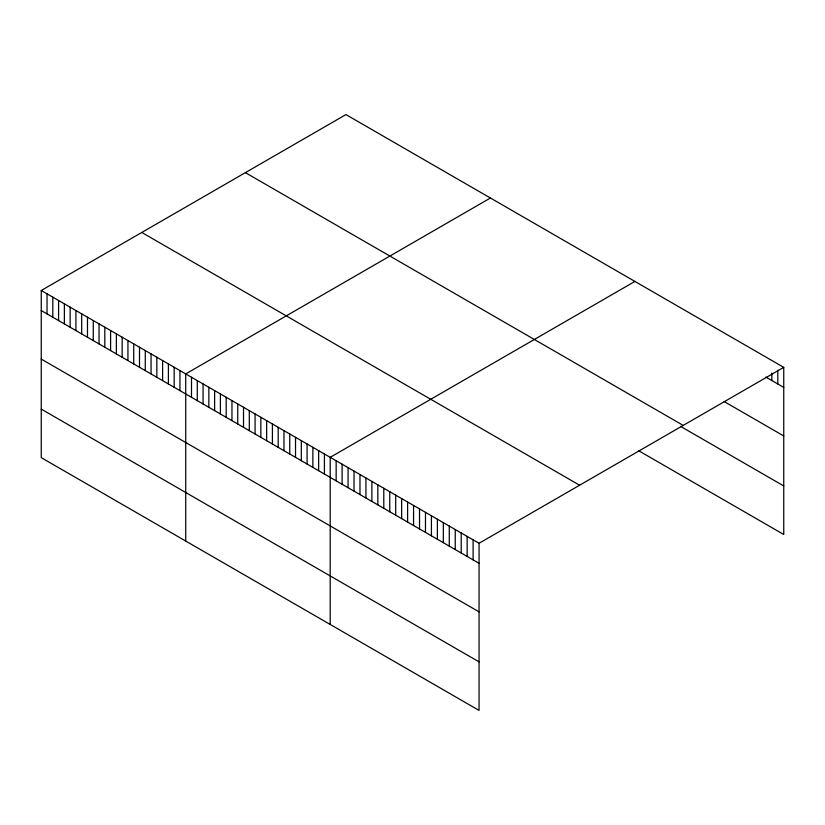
<?xml version="1.0" encoding="UTF-8"?>
<svg xmlns="http://www.w3.org/2000/svg" width="825" height="825" viewBox="0 0 825 825"><rect width="100%" height="100%" fill="white"/><g stroke="black" fill="none" stroke-linecap="round" stroke-linejoin="round"><path stroke-width="1.24" d="M41.25 290.503L479.057 543.273L479.057 710.408L41.25 457.638L41.25 290.503L345.943 114.593L783.75 367.362L783.75 534.497L638.859 450.842M490.421 198.01L185.728 373.921L185.728 541.056M634.899 281.418L330.206 457.328L330.206 624.463M479.057 543.273L783.75 367.362M765.889 377.097L783.75 387.41M724.206 401.569L783.75 435.951M245.396 172.642L683.203 425.411M680.542 426.37L783.75 485.956M141.797 232.454L579.604 485.224M41.25 310.551L479.057 563.32M41.25 359.092L479.057 611.861M41.25 409.097L479.057 661.867M777.8 370.188L777.8 383.965M771.839 373.013L771.839 380.531M473.107 539.839L473.107 559.876M467.156 536.394L467.156 556.442M461.196 532.96L461.196 553.008M455.245 529.526L455.245 549.563M449.285 526.082L449.285 546.129M443.334 522.648L443.334 542.695M437.384 519.214L437.384 539.251M431.423 515.769L431.423 535.817M425.473 512.335L425.473 532.383M419.523 508.901L419.523 528.938M413.562 505.457L413.562 525.504M407.612 502.023L407.612 522.07M401.651 498.578L401.651 518.626M395.701 495.144L395.701 515.192M389.751 491.71L389.751 511.758M383.79 488.266L383.79 508.313M377.84 484.832L377.84 504.879M371.889 481.398L371.889 501.435M365.929 477.953L365.929 498.001M359.978 474.519L359.978 494.567M354.018 471.085L354.018 491.123M348.067 467.641L348.067 487.688M342.117 464.207L342.117 484.254M336.157 460.773L336.157 480.81M324.421 453.998L324.421 474.045M318.646 450.656L318.646 470.704M312.871 447.325L312.871 467.363M307.086 443.984L307.086 464.032M301.311 440.653L301.311 460.69M295.525 437.312L295.525 457.359M289.75 433.981L289.75 454.018M283.975 430.64L283.975 450.687M278.19 427.298L278.19 447.346M272.415 423.968L272.415 444.015M266.64 420.626L266.64 440.674M260.855 417.295L260.855 437.343M255.08 413.954L255.08 434.002M249.294 410.623L249.294 430.66M243.519 407.282L243.519 427.329M237.744 403.951L237.744 423.988M231.959 400.61L231.959 420.657M226.184 397.279L226.184 417.316M220.399 393.938L220.399 413.985M214.624 390.596L214.624 410.644M208.849 387.265L208.849 407.313M203.063 383.924L203.063 403.972M197.288 380.593L197.288 400.641M191.503 377.252L191.503 397.299M179.953 370.58L179.953 390.627M174.168 367.249L174.168 387.286M168.393 363.907L168.393 383.955M162.608 360.577L162.608 380.614M156.833 357.235L156.833 377.283M151.057 353.894L151.057 373.942M145.272 350.563L145.272 370.611M139.497 347.222L139.497 367.269M133.712 343.891L133.712 363.938M127.937 340.55L127.937 360.597M122.162 337.219L122.162 357.266M116.377 333.877L116.377 353.925M110.602 330.547L110.602 350.584M104.816 327.205L104.816 347.253M99.041 323.874L99.041 343.912M93.266 320.533L93.266 340.581M87.481 317.202L87.481 337.239M81.706 313.861L81.706 333.908M75.921 310.52L75.921 330.567M70.146 307.189L70.146 327.236M64.371 303.847L64.371 323.895M58.585 300.517L58.585 320.564M52.81 297.175L52.81 317.223M47.025 293.844L47.025 313.882"/></g></svg>
